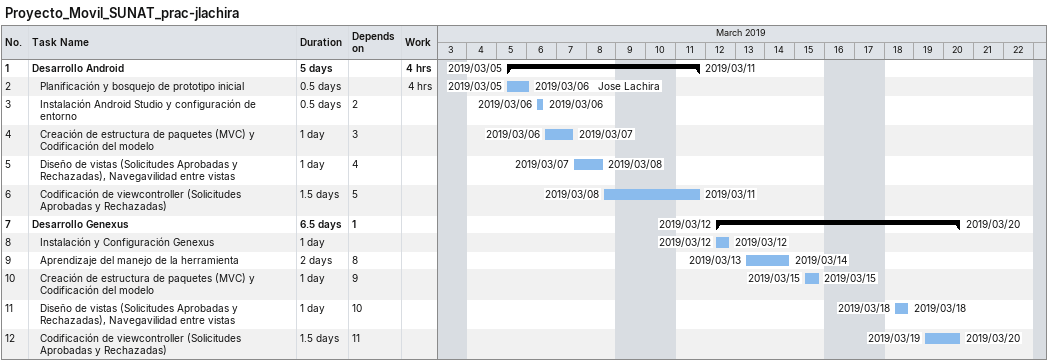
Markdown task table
Proyecto_Movil_SUNAT_prac-jlachira

| ID | Level | Task | Duration | Start | Finish | Predecessors | Resources | Work (h) |
|---|---|---|---|---|---|---|---|---|
| 1 | 1 | **Desarrollo Android** | 5d | 2019-03-05 | 2019-03-11 |  |  | 4 |
| 2 | 2 | Planificación y bosquejo de prototipo inicial | 0.5d | 2019-03-05 | 2019-03-06 |  | Jose Lachira | 4 |
| 3 | 2 | Instalación Android Studio y configuración de entorno | 0.5d | 2019-03-06 | 2019-03-06 | 2 |  |  |
| 4 | 2 | Creación de estructura de paquetes (MVC) y Codificación del modelo | 1d | 2019-03-06 | 2019-03-07 | 3 |  |  |
| 5 | 2 | Diseño de vistas (Solicitudes Aprobadas y Rechazadas), Navegavilidad entre vistas | 1d | 2019-03-07 | 2019-03-08 | 4 |  |  |
| 6 | 2 | Codificación de viewcontroller (Solicitudes Aprobadas y Rechazadas) | 1.5d | 2019-03-08 | 2019-03-11 | 5 |  |  |
| 7 | 1 | **Desarrollo Genexus** | 6.5d | 2019-03-12 | 2019-03-20 | 1 |  |  |
| 8 | 2 | Instalación y Configuración Genexus | 1d | 2019-03-12 | 2019-03-12 |  |  |  |
| 9 | 2 | Aprendizaje del manejo de la herramienta | 2d | 2019-03-13 | 2019-03-14 | 8 |  |  |
| 10 | 2 | Creación de estructura de paquetes (MVC) y Codificación del modelo | 1d | 2019-03-15 | 2019-03-15 | 9 |  |  |
| 11 | 2 | Diseño de vistas (Solicitudes Aprobadas y Rechazadas), Navegavilidad entre vistas | 1d | 2019-03-18 | 2019-03-18 | 10 |  |  |
| 12 | 2 | Codificación de viewcontroller (Solicitudes Aprobadas y Rechazadas) | 1.5d | 2019-03-19 | 2019-03-20 | 11 |  |  |
